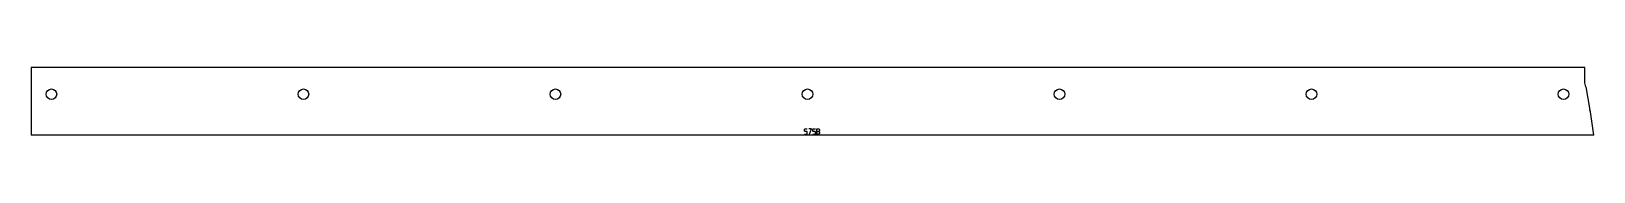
# Model space of a CAD drawing. Header units: millimetres. Extents: x -775 to 775, y -38 to 29.
import ezdxf

# ---------------------------------------------------------------- set-up
doc = ezdxf.new("R2010")
doc.units = ezdxf.units.MM

msp = doc.modelspace()

# ---------------------------------------------------------------- linework, layer by layer
at = {"color": 7, "linetype": 'Continuous', "lineweight": 25}
for p, q in [((-775, 28.9), (-775, -38.3)), ((766.2, 28.9), (-775, 28.9)), ((766.2, 13.9), (766.2, 28.9)), ((767.1, 9.9), (766.2, 13.9)), ((767.1, 9.9), (771.2, -13.4)), ((771.7, -15), (771.2, -13.4)), ((775, -38.3), (771.7, -15)), ((775, -38.3), (-775, -38.3))]:
    msp.add_line(p, q, dxfattribs=at)
for centre in [(-755, 2.5), (-505, 2.5), (-255, 2.5), (-5, 2.5), (245, 2.5), (495, 2.5), (745, 2.5)]:
    msp.add_circle(centre, 5.25, dxfattribs=at)
at = {"layer": 'ENGRAVE'}
for p, q in [((-7.8, -32.3), (-7.4, -31.9)), ((-7.8, -34.2), (-7.8, -32.3)), ((-7.4, -34.6), (-7.8, -34.2)), ((-7.8, -37.3), (-5.6, -37.3)), ((-7.4, -31.9), (-5.2, -31.9)), ((-5.6, -34.6), (-7.4, -34.6)), ((-5.2, -35), (-5.6, -34.6)), ((-5.6, -37.3), (-5.2, -36.9)), ((-5.2, -36.9), (-5.2, -35)), ((-1.1, -31.9), (-3.8, -31.9)), ((-3.1, -37.3), (-1.1, -31.9)), ((0.2, -32.3), (0.6, -31.9)), ((0.2, -34.2), (0.2, -32.3)), ((0.6, -34.6), (0.2, -34.2)), ((0.2, -37.3), (2.5, -37.3)), ((0.6, -31.9), (2.9, -31.9)), ((2.5, -34.6), (0.6, -34.6)), ((2.9, -35), (2.5, -34.6)), ((2.5, -37.3), (2.9, -36.9)), ((2.9, -36.9), (2.9, -35)), ((4.3, -37.3), (4.3, -31.9)), ((4.3, -31.9), (6.3, -31.9)), ((6.3, -34.6), (4.3, -34.6)), ((4.3, -34.6), (6.3, -34.6)), ((6.3, -37.3), (4.3, -37.3)), ((6.3, -31.9), (6.9, -32.6)), ((6.9, -34), (6.3, -34.6)), ((6.3, -34.6), (6.9, -35.3)), ((6.9, -36.6), (6.3, -37.3)), ((6.9, -32.6), (6.9, -34)), ((6.9, -35.3), (6.9, -36.6))]:
    msp.add_line(p, q, dxfattribs=at)

doc.saveas('drawing.dxf')
